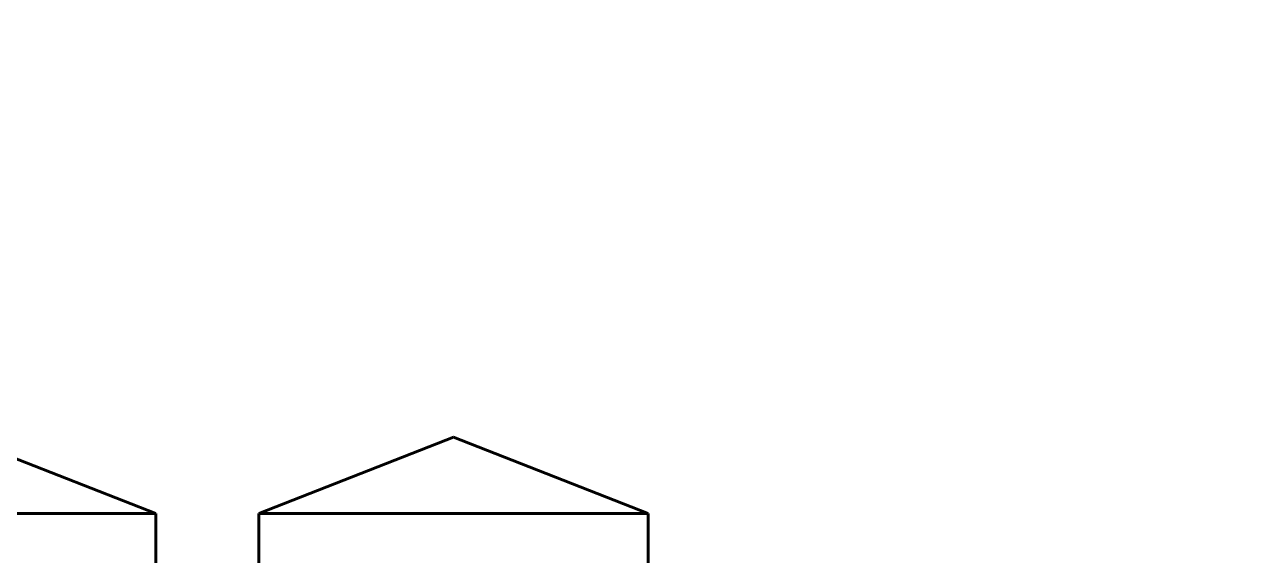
# Model space of a CAD drawing. Header units: millimetres. Extents: x 0 to 594, y 0 to 420.
# Drawn here: x 490 to 548.3, y 394.9 to 420 of the extents above; entities that cross this region are included whole.
import ezdxf

# ---------------------------------------------------------------- set-up
doc = ezdxf.new("R2010")
doc.units = ezdxf.units.MM
doc.linetypes.add('K5LT_BASIC', pattern=[0])
doc.layers.add('Системный слой', color=7, linetype='Continuous')

msp = doc.modelspace()

# ---------------------------------------------------------------- linework, layer by layer
at = {"layer": 'Системный слой', "color": 5, "linetype": 'K5LT_BASIC', "lineweight": 60, "true_color": 0x0000ff}
for p, q in [((487.01471, 400.51988), (496.21471, 396.91988)), ((510.28528, 400.51988), (501.08528, 396.91988)), ((510.28528, 400.51988), (519.48528, 396.91988)), ((480.01471, 396.91988), (494.01471, 396.91988)), ((487.01471, 396.91988), (496.21471, 396.91988)), ((496.21471, 396.91988), (496.21471, 394.31988)), ((510.28528, 396.91988), (501.08528, 396.91988)), ((501.08528, 396.91988), (501.08528, 394.31988)), ((503.28528, 396.91988), (517.28528, 396.91988)), ((510.28528, 396.91988), (519.48528, 396.91988)), ((519.48528, 396.91988), (519.48528, 394.31988))]:
    msp.add_line(p, q, dxfattribs=at)

doc.saveas('drawing.dxf')
